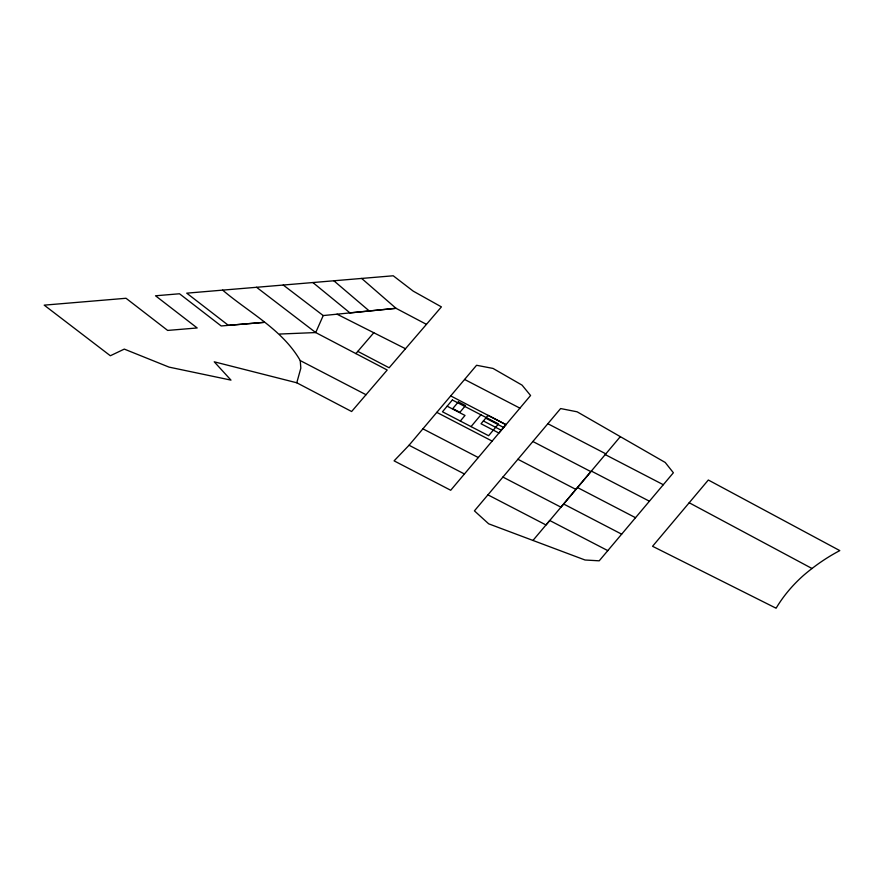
<?xml version="1.0" encoding="UTF-8"?>
<svg xmlns="http://www.w3.org/2000/svg" width="884" height="884" viewBox="0 0 884 884"><rect width="100%" height="100%" fill="white"/><g stroke="black" fill="none" stroke-linecap="round" stroke-linejoin="round"><path stroke-width="1.33" d="M296.781 382.783L300.825 368.197L300.262 360.595C282.283 329.434 249.244 312.77 222.646 290.129L186.734 293.168L228.381 325.334L264.338 322.34L221.188 325.964L179.507 293.764L155.518 295.786L197.176 327.964L167.651 330.428L126.025 298.273L44.2 305.146L110.345 355.755L124.301 349.103L169.043 367.114L230.978 380.12L214.237 361.81L296.781 382.783L351.622 411.513L387.214 370.009L315.71 332.561L256.57 287.289L222.646 290.129M256.57 287.289L393.225 275.775L413.281 291.179L441.414 306.881L426.453 324.351L396.021 308.306L323.224 315.566L315.71 332.561L279.675 334.041M502.919 477.073L560.622 408.552L577.13 411.811L665.221 462.465L673.376 472.763L599.208 560.821L585.031 560.003L488.664 523.814L474.421 510.864L502.919 477.073L560.953 507.184L620.325 436.641M409.049 445.249L394.087 460.851L450.707 490.266L530.566 395.502L522.068 385.137L493.018 368.429L476.575 365.269L409.049 445.249L464.465 474.012M487.913 494.841L546.003 524.963L590.888 471.636L532.864 441.503M460.321 421.038L465.017 415.447L447.16 406.187M471.039 426.607L480.929 414.817M505.946 424.64L498.896 433.027L481.04 423.756L488.09 415.369L505.946 424.64L450.674 395.899M689.2 502.753L652.558 546.29L776.097 608.225A1032.158 363.158 25.6 0 1 803.589 575.34C814.716 565.804 826.805 557.406 839.8 550.61L708.327 480.012L689.2 502.753L812.042 568.511M532.953 540.456L549.749 520.51L607.794 550.621M355.887 353.6L373.799 332.738L405.48 348.727L426.453 324.351M405.48 348.727L389.137 367.788L357.81 351.379M337.014 314.185L373.799 332.738M464.619 379.468L519.914 408.154M605.231 454.597L663.309 484.719M591.363 471.073L649.364 501.184M485.736 418.165L503.593 427.436M483.382 420.961L501.25 430.232M436.807 412.375L492.134 441.083M300.262 360.595L366.02 394.728M422.906 428.828L478.31 457.547M547.837 423.712L605.816 453.835M577.528 487.559L635.53 517.704M517.88 459.26L575.915 489.427M563.638 504.013L621.662 534.168M283.245 285.035L323.224 315.566M312.892 282.548L349.953 312.892L396.021 308.306L361.655 278.427M333.854 280.78L369.269 310.958M452.354 399.988L442.464 411.778L488.609 435.724L498.499 423.933L452.354 399.988M458.387 401.888L452.752 408.596L459.89 412.309L465.525 405.59L458.387 401.888"/></g></svg>
